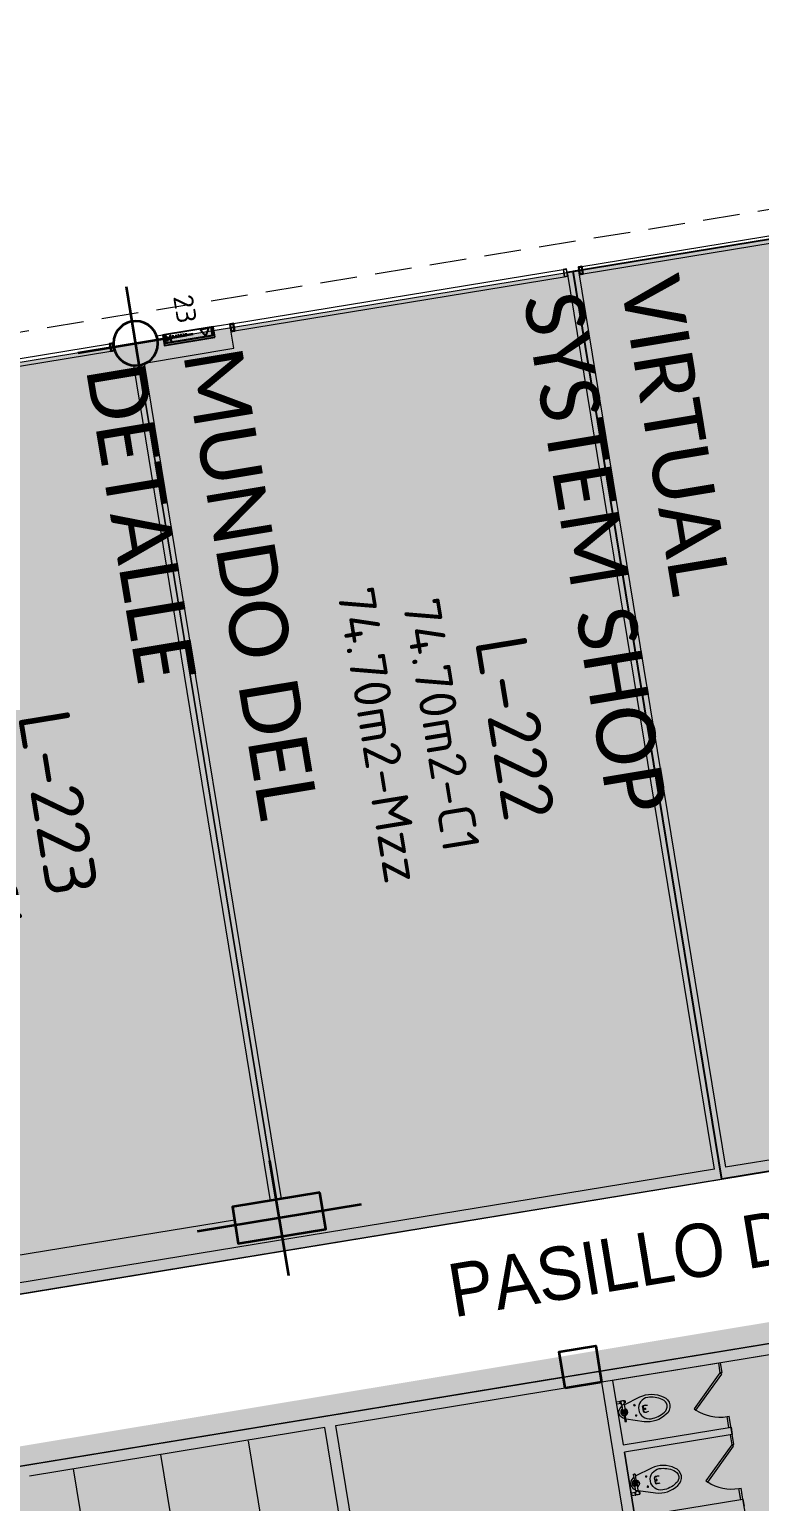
# Model space of a CAD drawing. Header units: metres. Extents: x 2 to 659295185, y -28 to 1124222152.
# Drawn here: x 655588.53 to 655598.41, y 1126290.42 to 1126310.35 of the extents above; entities that cross this region are included whole.
import ezdxf
from ezdxf.enums import TextEntityAlignment as Align

# ---------------------------------------------------------------- set-up
doc = ezdxf.new("R2010")
doc.units = ezdxf.units.M
doc.header["$MEASUREMENT"] = 0
for name, pattern in [('CCSM_C1_CUERPO EL$0$CONTINUA', [0]), ('CONTINUA', [0]), ('DASHDOT', [1, 0.5, -0.25, 0, -0.25]), ('DASHED', [0.75, 0.5, -0.25])]:
    doc.linetypes.add(name, pattern=pattern)
doc.layers.get('0').update_dxf_attribs({"linetype": 'CONTINUOUS'})
for name, color, linetype in [('CCSM_C1_CUERPO BJ$0$A-LOCAL ID', 7, 'CONTINUOUS'), ('CCSM_C1_CUERPO BJ$0$ID_Nº LOCAL', 7, 'CONTINUOUS'), ('CCSM_C1_CUERPO EL$0$A-AREAS COMERCIALES', 151, 'CONTINUOUS'), ('CCSM_C1_CUERPO EL$0$A-EQUIPOS', 9, 'CONTINUOUS'), ('CCSM_C1_CUERPO EL$0$A-FRENTE DE LOCAL', 4, 'CONTINUOUS'), ('CCSM_C1_CUERPO EL$0$A-LOCAL ID', 7, 'CONTINUOUS'), ('CCSM_C1_CUERPO EL$0$A-MARCOS LOCALES', 4, 'CONTINUOUS'), ('CCSM_C1_CUERPO EL$0$A-PARED', 2, 'CCSM_C1_CUERPO EL$0$CONTINUA'), ('CCSM_C1_CUERPO EL$0$ID_AREA EXACTA', 7, 'CONTINUOUS'), ('CCSM_C1_CUERPO EL$0$ID_Nº LOCAL', 7, 'CONTINUOUS'), ('CCSM_C1_CUERPO EL$0$ID_RUBRO', 7, 'CONTINUOUS'), ('CCSM_C1_CUERPO FM$0$A-AREAS COMERCIALES', 151, 'CONTINUOUS'), ('CCSM_C1_CUERPO FM$0$A-ESTRUCTURA A', 1, 'CONTINUOUS'), ('CCSM_C1_CUERPO FM$0$A_PARED CINES', 2, 'CONTINUOUS'), ('CCSM_C1_CUERPO FM$0$A_VISTA CINES', 8, 'CONTINUOUS'), ('CCSM_C1_CUERPO G$0$A-AREAS COMERCIALES', 151, 'CONTINUOUS'), ('CCSM_XREF KIOSKOSE$0$Kiosco General', 154, 'CONTINUOUS')]:
    doc.layers.add(name, color=color, linetype=linetype)
for name, color, linetype, lineweight in [('CCSM_C1_CUERPO EL$0$ENUMERACIÓN DE CAJETIN DE EXTINSIÓN', 8, 'CONTINUOUS', 0), ('CCSM_C1_CUERPO FM$0$A-SANIT_PIEZAS', 8, 'CONTINUOUS', 13), ('CCSM_XREF ESTRUCTURA15$0$E-CA-COLUMNA', 2, 'CONTINUOUS', 35), ('CCSM_XREF ESTRUCTURA15$0$E-CE-COLUMNA', 2, 'CONTINUOUS', 35), ('CCSM_XREF ESTRUCTURA15$0$E-CF-COLUMNA', 2, 'CONTINUOUS', 35), ('LOCALES ASIGNADOS', 41, 'DASHDOT', 0), ('NOMBRES LOCATARIOS', 7, 'CONTINUA', 0)]:
    doc.layers.add(name, color=color, linetype=linetype, lineweight=lineweight)
doc.styles.add('CCSM_C1_CUERPO BJ$0$ROMANS', font='romans__.ttf')
doc.styles.add('CCSM_C1_CUERPO BJ$0$sigo', font='arial.ttf', dxfattribs={"width": 0.9})
doc.styles.add('CCSM_C1_CUERPO EL$0$ROMANS', font='romans__.ttf')
doc.styles.get("Standard").update_dxf_attribs({"font": 'tahoma.ttf'})

# ---------------------------------------------------------------- blocks, each defined once
blk = doc.blocks.new('CCSM_C1_CUERPO EL$0$MARCO LOCAL-COLUMNA')
at = {"layer": 'CCSM_C1_CUERPO EL$0$A-MARCOS LOCALES'}
for points in [[(655585.123, 1126575.588), (655585.173, 1126575.588), (655585.173, 1126575.488), (655585.123, 1126575.488)], [(655585.128, 1126575.583), (655585.168, 1126575.583), (655585.168, 1126575.493), (655585.128, 1126575.493)]]:
    blk.add_lwpolyline(points, close=True, dxfattribs=at)
blk = doc.blocks.new('CCSM_C1_CUERPO EL$0$CAJA DE MANGUERA')
for points in [[(0.444, 0.073), (0.473, -0.106), (0.44, -0.111), (0.417, 0.034), (-0.406, -0.1), (-0.382, -0.246), (-0.415, -0.251), (-0.444, -0.073)], [(0.417, 0.034), (0.44, -0.111), (-0.382, -0.246), (-0.406, -0.1)], [(0.299, 0.008), (0.393, -0.108), (0.246, -0.132)], [(-0.378, -0.123), (-0.288, -0.201), (-0.303, -0.111), (-0.363, -0.214)]]:
    blk.add_lwpolyline(points, close=True)
for points in [[(-0.295, -0.156), (-0.019, -0.111), (-0.012, -0.152)], [(-0.248, -0.149), (-0.241, -0.193)], [(-0.196, -0.14), (-0.189, -0.185)], [(-0.151, -0.133), (-0.144, -0.177)], [(-0.107, -0.125), (-0.1, -0.17)], [(-0.062, -0.118), (-0.055, -0.163)]]:
    blk.add_lwpolyline(points)
blk = doc.blocks.new('CCSM_C1_CUERPO FM$0$CARO-PLT2')
at = {"layer": 'CCSM_C1_CUERPO FM$0$A-SANIT_PIEZAS'}
for p, q in [((-0.037, -0.076), (-0.037, -0.096)), ((0.036, -0.086), (-0.036, -0.086)), ((0, -0.121), (0, -0.05)), ((0.101, -0.068), (0.024, -0.068)), ((0.101, -0.103), (0.024, -0.103)), ((0.123, -0.062), (0.123, -0.005)), ((0.131, -0.062), (0.131, -0.052)), ((0.146, -0.052), (0.146, -0.062)), ((0.154, -0.005), (0.154, -0.062)), ((-0.085, -0.238), (-0.055, -0.238)), ((-0.07, -0.223), (-0.07, -0.253)), ((0.055, -0.238), (0.085, -0.238)), ((0.07, -0.223), (0.07, -0.253))]:
    blk.add_line(p, q, dxfattribs=at)
for points in [[(0.118, 0), (0.121, -0.005), (0.156, -0.005), (0.159, 0)], [(-0.04, -0.076), (-0.042, -0.079), (-0.042, -0.092), (-0.04, -0.096)], [(-0.028, -0.076), (-0.04, -0.076), (-0.04, -0.096), (-0.028, -0.096)]]:
    blk.add_lwpolyline(points, dxfattribs=at)
for points in [[(0.1, -0.103), (0.171, -0.329, -0.220845), (0.12, -0.641, -0.267949), (0, -0.711, -0.267949), (-0.12, -0.641, -0.220845), (-0.171, -0.329), (-0.097, -0.094, -0.200507)], [(-0.042, -0.079), (-0.123, -0.075, 0.428639), (-0.129, -0.08), (-0.129, -0.085), (-0.129, -0.09, 0.42603), (-0.123, -0.095), (-0.042, -0.092)], [(-0.09, -0.077, -0.184776), (-0.017, -0.013, -0.178359), (0.017, -0.013, -0.164856), (0.085, -0.068)], [(0.106, -0.068), (0.115, -0.068, 0.331964), (0.122, -0.062)], [(0.106, -0.103), (0.115, -0.103, -0.39071), (0.121, -0.109, 0.39071), (0.122, -0.11), (0.153, -0.11, 0.368077), (0.154, -0.109, 0.077411), (0.154, -0.062)], [(0.122, -0.11), (0.122, -0.111, 0.414214), (0.123, -0.112), (0.152, -0.112, 0.414214), (0.153, -0.111), (0.153, -0.11)], [(0.152, -0.112), (0.152, -0.116, -0.414214), (0.151, -0.117), (0.124, -0.117, -0.414214), (0.123, -0.116), (0.123, -0.112)], [(0.148, -0.117), (0.148, -0.12, -0.414214), (0.147, -0.121), (0.137, -0.121), (0.127, -0.121, -0.414214), (0.126, -0.12), (0.126, -0.117)], [(-0.044, -0.411, -0.060428), (-0.049, -0.358, -0.405477), (-0.034, -0.344), (0, -0.344), (0.034, -0.344, -0.405477), (0.049, -0.358, -0.060428), (0.044, -0.411)], [(0.048, -0.381, 0.43678), (0.019, -0.349), (0, -0.349), (-0.019, -0.349, 0.43678), (-0.048, -0.381)], [(0.004, -0.361), (0.004, -0.364, 0.310791), (0.006, -0.366, -0.034503), (0.007, -0.367, -0.106031), (0.009, -0.369, -0.162613), (0.01, -0.371, -0.162613), (0.009, -0.373, -0.106031), (0.007, -0.375, -0.069899), (0.004, -0.376, -0.056135), (0, -0.376, -0.056135), (-0.004, -0.376, -0.069899), (-0.007, -0.375, -0.106031), (-0.009, -0.373, -0.162613), (-0.01, -0.371, -0.162613), (-0.009, -0.369, -0.106031), (-0.007, -0.367, -0.034503), (-0.006, -0.366, 0.310791), (-0.004, -0.364), (-0.004, -0.361)]]:
    blk.add_lwpolyline(points, format="xyb", dxfattribs=at)
for points in [[(0.104, -0.106), (0.104, -0.106, -0.414214), (0.101, -0.103), (0.101, -0.068, -0.414214), (0.104, -0.065), (0.104, -0.065, -0.414214), (0.106, -0.068), (0.106, -0.103, -0.414214)], [(0, -0.673, 0.267949), (0.087, -0.622, 0.149412), (0.146, -0.431, 0.414214), (0, -0.285, 0.414214), (-0.146, -0.431, 0.149412), (-0.087, -0.622, 0.267949)]]:
    blk.add_lwpolyline(points, format="xyb", close=True, dxfattribs=at)
blk.add_lwpolyline([(0.155, -0.062), (0.122, -0.062), (0.121, -0.061), (0.121, -0.053), (0.122, -0.052), (0.155, -0.052), (0.156, -0.053), (0.156, -0.061)], close=True, dxfattribs=at)
for centre, radius in [((0, -0.086), 0.0297), ((0, -0.086), 0.0204), ((-0.07, -0.238), 0.008), ((0.07, -0.238), 0.008)]:
    blk.add_circle(centre, radius, dxfattribs=at)
for start, end in [(21.9459, 172.1193), (187.7161, 338.3331)]:
    blk.add_arc((0, -0.086), 0.0474, start, end, dxfattribs=at)
blk = doc.blocks.new('CCSM_XREF ESTRUCTURA15$0$CCSM_COLUM REDONDA')
at = {"color": 5}
for p, q in [((0, 0.774), (0, -0.774)), ((-0.789, 0), (0.789, 0))]:
    blk.add_line(p, q, dxfattribs=at)
blk.add_circle((0, 0), 0.3)
blk = doc.blocks.new('CCSM_XREF ESTRUCTURA15$0$COLUM REC 120x50 mid')
at = {"color": 5}
for p, q in [((0, 1.124), (0, -1.124)), ((-0.789, 0), (0.789, 0))]:
    blk.add_line(p, q, dxfattribs=at)
at = {"color": 2}
blk.add_lwpolyline([(-0.25, 0.6), (-0.25, -0.6), (0.25, -0.6), (0.25, 0.6)], close=True, dxfattribs=at)
blk = doc.blocks.new('CCSM_XREF ESTRUCTURA15$0$CCSM_COLUMNA REC')
at = {"layer": 'CCSM_XREF ESTRUCTURA15$0$E-CA-COLUMNA'}
blk.add_lwpolyline([(-0.25, -0.25), (0.25, -0.25), (0.25, 0.25), (-0.25, 0.25)], close=True, dxfattribs=at)
blk = doc.blocks.new('CCSM_C1_CUERPO BJ$0$IDENT LOCAL')
at = {"style": 'CCSM_C1_CUERPO BJ$0$ROMANS'}
for tag, height, p in [('AREA-EXACTA', 0.5, (0.587, 0.096)), ('NºLOCAL', 0.7, (1.17, 0.119)), ('RUBRO', 0.35, (0, 0)), ('USO', 0.35, (-0.587, -0.096))]:
    blk.add_attdef(tag, text='', height=height, rotation=279.3085, dxfattribs=at).set_placement(p, align=Align.BOTTOM_CENTER)
blk = doc.blocks.new('CCSM_C1_CUERPO EL$0$IDENT LOCAL')
at = {"style": 'CCSM_C1_CUERPO EL$0$ROMANS'}
for tag, height, p in [('NºLOCAL', 0.7, (0.201, 1.671)), ('AREA-EXACTA', 0.5, (0, 0.85)), ('RUBRO', 0.35, (0, 0)), ('USO', 0.35, (0, -0.85))]:
    blk.add_attdef(tag, text='', height=height, dxfattribs=at).set_placement(p, align=Align.BOTTOM_CENTER)

msp = doc.modelspace()

# ---------------------------------------------------------------- hatches: boundary and pattern name
at = {"layer": 'LOCALES ASIGNADOS'}
h = msp.add_hatch(color=256, dxfattribs=at)
edge = h.paths.add_edge_path()
edge.add_arc((219491.1056, 1054914.3756), 441878.9229, 9.308049718, 9.309563548, ccw=False)
edge.add_line((655551.8097, 1126384.9626), (655564.5398, 1126387.0492))
edge.add_line((655564.5398, 1126387.0492), (655562.5867, 1126398.9652))
edge.add_line((655562.5867, 1126398.9652), (655552.3922, 1126397.2942))
edge.add_line((655552.3922, 1126397.2942), (655552.4569, 1126396.8995))
edge.add_line((655552.4569, 1126396.8995), (655549.9212, 1126396.4839))
for points in [[(655601.8099, 1126308.0422), (655595.889, 1126307.0717), (655597.9036, 1126294.7807), (655603.863, 1126295.7575)], [(655586.0616, 1126292.8397), (655597.9036, 1126294.7807), (655595.8879, 1126307.0716), (655584.047, 1126305.1307)]]:
    msp.add_hatch(color=256, dxfattribs=at).paths.add_polyline_path(points)
h = msp.add_hatch(color=256, dxfattribs=at)
h.dxf.hatch_style = 1
h.paths.add_polyline_path([(655589.7703, 1126232.191), (655578.0644, 1126230.2723), (655582.0473, 1126206.0472), (655642.2441, 1126215.9139), (655628.8111, 1126297.8682), (655580.3241, 1126289.8221), (655587.0771, 1126248.6218), (655588.7068, 1126238.6795), (655588.7068, 1126238.6794)])

# ---------------------------------------------------------------- linework, layer by layer
msp.add_lwpolyline([(655595.889, 1126307.0717), (655601.8099, 1126308.0422), (655603.863, 1126295.7575), (655597.9036, 1126294.7807), (655595.889, 1126307.0717)])
at = {"layer": 'CCSM_C1_CUERPO EL$0$A-AREAS COMERCIALES', "lineweight": 5}
for points in [[(655603.863, 1126295.7575), (655602.9475, 1126301.343), (655602.9475, 1126301.343), (655601.8492, 1126308.0436), (655595.8898, 1126307.0668), (655597.9036, 1126294.7807)], [(655597.9036, 1126294.7807), (655595.8898, 1126307.0668), (655589.9688, 1126306.0963), (655591.9825, 1126293.8102)], [(655591.9825, 1126293.8102), (655589.9688, 1126306.0963), (655584.0478, 1126305.1258), (655586.0616, 1126292.8397)]]:
    msp.add_lwpolyline(points, close=True, dxfattribs=at)
at = {"layer": 'CCSM_C1_CUERPO EL$0$A-FRENTE DE LOCAL', "lineweight": 5}
for points in [[(655596.0099, 1126307.1377), (655601.4572, 1126308.03)], [(655596.0262, 1126307.0385), (655601.4734, 1126307.9313)], [(655591.292, 1126306.364), (655595.7534, 1126307.0951)], [(655591.3083, 1126306.2652), (655595.7696, 1126306.9964)], [(655584.168, 1126305.1962), (655589.6153, 1126306.089)], [(655584.1842, 1126305.0975), (655589.6314, 1126305.9903)]]:
    msp.add_lwpolyline(points, dxfattribs=at)
at = {"layer": 'CCSM_C1_CUERPO EL$0$A-MARCOS LOCALES', "lineweight": 5}
msp.add_line((655595.8158, 1126307.0547), (655595.9637, 1126307.0789), dxfattribs=at)
for points in [[(655595.7696, 1126306.9964), (655595.8189, 1126307.0045), (655595.8028, 1126307.1032), (655595.7534, 1126307.0951)], [(655595.7737, 1126307.0022), (655595.8132, 1126307.0086), (655595.7986, 1126307.0975), (655595.7592, 1126307.091)], [(655595.8239, 1126307.0053), (655595.8231, 1126307.0103), (655595.8231, 1126307.0103), (655595.8158, 1126307.0547), (655595.9638, 1126307.0789), (655595.9711, 1126307.0345), (655595.9711, 1126307.0345), (655595.9719, 1126307.0296), (655595.9768, 1126307.0304), (655595.9679, 1126307.0847), (655595.8101, 1126307.0588), (655595.8189, 1126307.0045)]]:
    msp.add_lwpolyline(points, close=True, dxfattribs=at)
at = {"layer": 'CCSM_C1_CUERPO EL$0$A-PARED', "lineweight": 5}
for p, q in [((655597.8053, 1126294.9166), (655595.8158, 1126307.0547)), ((655595.9637, 1126307.0789), (655597.9533, 1126294.9408)), ((655591.0946, 1126306.3317), (655590.256, 1126306.1924)), ((655591.2969, 1126306.0291), (655591.2425, 1126306.3562)), ((655604.1309, 1126295.9534), (655597.9533, 1126294.9408)), ((655604.1551, 1126295.8054), (655570.3215, 1126290.2597)), ((655597.8053, 1126294.9166), (655586.1114, 1126292.9998)), ((655592.514, 1126294.2774), (655592.4897, 1126294.4254)), ((655586.0507, 1126293.37), (655591.3055, 1126294.2313)), ((655591.3055, 1126294.2313), (655591.3298, 1126294.0833))]:
    msp.add_line(p, q, dxfattribs=at)
for points in [[(655590.0615, 1126305.8239), (655591.2969, 1126306.0291), (655591.2425, 1126306.3562), (655591.0156, 1126306.3187), (655591.0382, 1126306.1809), (655590.3573, 1126306.0693), (655590.3349, 1126306.2055)], [(655591.7954, 1126294.4889), (655589.9418, 1126305.7975)], [(655591.9434, 1126294.5132), (655590.0898, 1126305.8218)]]:
    msp.add_lwpolyline(points, dxfattribs=at)
at = {"layer": 'CCSM_C1_CUERPO FM$0$A-AREAS COMERCIALES', "lineweight": 5}
msp.add_lwpolyline([(655578.0763, 1126230.2743), (655581.9906, 1126206.3934), (655642.1873, 1126216.2601), (655628.8673, 1126297.5252), (655608.1932, 1126294.1366), (655580.3646, 1126289.5749), (655589.7705, 1126232.1911), (655589.7705, 1126232.1911), (655589.7705, 1126232.1911), (655589.7705, 1126232.1911), (655578.0763, 1126230.2743)], dxfattribs=at)
at = {"layer": 'CCSM_C1_CUERPO FM$0$A-ESTRUCTURA A', "lineweight": 5}
msp.add_lwpolyline([(655596.1958, 1126292.5255), (655596.2768, 1126292.0314), (655595.7834, 1126291.9506), (655595.7024, 1126292.4447)], close=True, dxfattribs=at)
at = {"layer": 'CCSM_C1_CUERPO FM$0$A_PARED CINES', "lineweight": 5}
msp.add_line((655598.2114, 1126280.2293, -0.0001), (655596.277, 1126292.0314, 0.0001), dxfattribs=at)
for points in [[(655596.2525, 1126292.1794), (655608.1934, 1126294.1352)], [(655602.4125, 1126290.144), (655602.2693, 1126291.0173), (655600.8088, 1126290.7779), (655600.7926, 1126290.8766), (655602.2532, 1126291.116), (655602.11, 1126291.9894), (655600.6495, 1126291.75), (655600.6333, 1126291.8487), (655602.0938, 1126292.088), (655601.951, 1126292.9594), (655596.425, 1126292.0557), (655596.5681, 1126291.1823), (655598.0293, 1126291.4218), (655598.0455, 1126291.3232), (655596.5843, 1126291.0837), (655596.7275, 1126290.2103), (655598.1886, 1126290.4498), (655598.2048, 1126290.3511)], [(655601.5096, 1126292.8887), (655597.5622, 1126292.2417)], [(655595.7592, 1126292.0982), (655588.506, 1126290.9093)], [(655597.4142, 1126292.2175), (655596.2769, 1126292.031)], [(655595.7834, 1126291.9502), (655592.6775, 1126291.4411)], [(655592.5295, 1126291.4168), (655588.5302, 1126290.7613)], [(655594.871, 1126277.1312), (655592.5289, 1126291.4205)], [(655595.0191, 1126277.1554), (655592.6769, 1126291.4448)]]:
    msp.add_lwpolyline(points, dxfattribs=at)
at = {"layer": 'CCSM_C1_CUERPO FM$0$A_PARED CINES', "lineweight": 5, "elevation": -0.0141}
msp.add_lwpolyline([(655596.7275, 1126290.2103), (655596.5843, 1126291.0837)], dxfattribs=at)
at = {"layer": 'CCSM_C1_CUERPO FM$0$A_VISTA CINES', "linetype": 'Continuous', "lineweight": 5}
for p, q in [((655597.8565, 1126292.2903), (655597.8784, 1126292.1571)), ((655597.908, 1126292.162), (655597.8862, 1126292.2952)), ((655597.908, 1126292.162), (655597.8784, 1126292.1571)), ((655597.9754, 1126291.565), (655598.005, 1126291.5699)), ((655597.9997, 1126291.417), (655597.9754, 1126291.565)), ((655598.0673, 1126291.1899), (655598.005, 1126291.5699)), ((655598.0159, 1126291.3183), (655598.0377, 1126291.1851)), ((655598.0673, 1126291.1899), (655598.0377, 1126291.1851)), ((655598.1347, 1126290.593), (655598.1644, 1126290.5978)), ((655598.1566, 1126290.4598), (655598.1347, 1126290.593)), ((655598.159, 1126290.445), (655598.1347, 1126290.593)), ((655598.159, 1126290.445), (655598.1347, 1126290.593)), ((655598.1886, 1126290.4498), (655598.1644, 1126290.5978)), ((655598.2266, 1126290.2179), (655598.1757, 1126290.5287))]:
    msp.add_line(p, q, dxfattribs=at)
for points in [[(655597.9027, 1126292.1396), (655597.8784, 1126292.1571), (655597.5283, 1126291.6698), (655597.5527, 1126291.6523)], [(655598.0621, 1126291.1676), (655598.0377, 1126291.1851), (655597.6876, 1126290.6978), (655597.712, 1126290.6803)]]:
    msp.add_lwpolyline(points, close=True, dxfattribs=at)
at = {"layer": 'CCSM_C1_CUERPO FM$0$A_VISTA CINES', "lineweight": 5}
for points in [[(655593.8371, 1126276.9479), (655591.4949, 1126291.2372)], [(655592.6513, 1126276.7635), (655590.3091, 1126291.0529)], [(655591.4671, 1126276.5694), (655589.1249, 1126290.8588)]]:
    msp.add_lwpolyline(points, dxfattribs=at)
at = {"layer": 'CCSM_C1_CUERPO FM$0$A_VISTA CINES', "linetype": 'Continuous', "lineweight": 5}
for centre in [(655597.8784, 1126292.1571), (655598.0377, 1126291.1851)]:
    msp.add_arc(centre, 0.6, 237.17438, 279.30839, dxfattribs=at)
at = {"layer": 'CCSM_C1_CUERPO G$0$A-AREAS COMERCIALES', "lineweight": 5}
msp.add_lwpolyline([(655628.8673, 1126297.5252), (655642.1873, 1126216.2601), (655581.9906, 1126206.3934), (655568.6859, 1126287.2557), (655570.6102, 1126287.5711), (655570.505, 1126288.2126), (655580.3241, 1126289.822), (655580.3646, 1126289.5749), (655628.1272, 1126297.4039)], close=True, dxfattribs=at)
at = {"layer": 'CCSM_XREF KIOSKOSE$0$Kiosco General', "linetype": 'DASHED', "lineweight": 5}
msp.add_lwpolyline([(655578.4568, 1126304.6148), (655576.3309, 1126317.5847, 0.070177), (655635.9531, 1126327.5569), (655638.1108, 1126314.3925), (655578.4568, 1126304.6148)], format="xyb", dxfattribs=at)

# ---------------------------------------------------------------- block references
at = {"layer": 'CCSM_C1_CUERPO BJ$0$A-LOCAL ID', "lineweight": 5}
ref = msp.add_blockref('CCSM_C1_CUERPO BJ$0$IDENT LOCAL', (655599.9896, 1126292.3967), dxfattribs=dict(at, xscale=0.9000000000244517, yscale=0.9000000000244517, zscale=0.9000000000244517, rotation=9.322235950626997))
ref.add_attrib('NºLOCAL', 'PASILLO DE SERVICIO 17', dxfattribs={"layer": 'CCSM_C1_CUERPO BJ$0$ID_Nº LOCAL', "height": 0.72, "rotation": 9.32224, "style": 'CCSM_C1_CUERPO BJ$0$sigo', "width": 0.9}).set_placement((655599.7928, 1126293.5956), align=Align.BOTTOM_CENTER)
at = {"layer": 'CCSM_C1_CUERPO EL$0$A-EQUIPOS', "lineweight": 5, "xscale": -0.7667190465057196, "yscale": 0.7667190465144813, "zscale": 0.7667190465888243, "rotation": 198.6169532308115}
msp.add_blockref('CCSM_C1_CUERPO EL$0$CAJA DE MANGUERA', (655590.6977, 1126306.1251), dxfattribs=at)
at = {"layer": 'CCSM_C1_CUERPO EL$0$A-LOCAL ID', "lineweight": 5}
ref = msp.add_blockref('CCSM_C1_CUERPO EL$0$IDENT LOCAL', (655592.8719, 1126300.7282), dxfattribs=dict(at, rotation=279.3084512864317))
ref.add_attrib('AREA-EXACTA', '74.70m2-C1', dxfattribs={"layer": 'CCSM_C1_CUERPO EL$0$ID_AREA EXACTA', "height": 0.5, "rotation": 279.30845, "style": 'CCSM_C1_CUERPO EL$0$ROMANS'}).set_placement((655593.7107, 1126300.8657), align=Align.BOTTOM_CENTER)
ref.add_attrib('RUBRO', '74.70m2-Mzz', dxfattribs={"layer": 'CCSM_C1_CUERPO EL$0$ID_RUBRO', "height": 0.5, "rotation": 279.30845, "style": 'CCSM_C1_CUERPO EL$0$ROMANS'}).set_placement((655592.8719, 1126300.7282), align=Align.BOTTOM_CENTER)
ref.add_attrib('NºLOCAL', 'L-222', dxfattribs={"layer": 'CCSM_C1_CUERPO EL$0$ID_Nº LOCAL', "height": 0.7, "rotation": 279.30845, "style": 'CCSM_C1_CUERPO EL$0$ROMANS'}).set_placement((655594.5535, 1126300.7997), align=Align.BOTTOM_CENTER)
ref = msp.add_blockref('CCSM_C1_CUERPO EL$0$IDENT LOCAL', (655586.6845, 1126299.7141), dxfattribs=dict(at, rotation=279.3084512864317))
ref.add_attrib('AREA-EXACTA', '74.70m2-C1', dxfattribs={"layer": 'CCSM_C1_CUERPO EL$0$ID_AREA EXACTA', "height": 0.5, "rotation": 279.30845, "style": 'CCSM_C1_CUERPO EL$0$ROMANS'}).set_placement((655587.5233, 1126299.8515), align=Align.BOTTOM_CENTER)
ref.add_attrib('RUBRO', '74.70m2-Mzz', dxfattribs={"layer": 'CCSM_C1_CUERPO EL$0$ID_RUBRO', "height": 0.5, "rotation": 279.30845, "style": 'CCSM_C1_CUERPO EL$0$ROMANS'}).set_placement((655586.6845, 1126299.7141), align=Align.BOTTOM_CENTER)
ref.add_attrib('NºLOCAL', 'L-223', dxfattribs={"layer": 'CCSM_C1_CUERPO EL$0$ID_Nº LOCAL', "height": 0.7, "rotation": 279.30845, "style": 'CCSM_C1_CUERPO EL$0$ROMANS'}).set_placement((655588.3661, 1126299.7856), align=Align.BOTTOM_CENTER)
at = {"layer": 'CCSM_C1_CUERPO EL$0$A-MARCOS LOCALES', "lineweight": 5, "xscale": -1, "rotation": 189.3084514837909}
for p in [(-173579.2249, 2132007.2312), (-173583.9429, 2132006.458), (-173585.5703, 2132006.1911)]:
    msp.add_blockref('CCSM_C1_CUERPO EL$0$MARCO LOCAL-COLUMNA', p, dxfattribs=at)
at = {"layer": 'CCSM_C1_CUERPO FM$0$A_VISTA CINES', "lineweight": 5, "rotation": 99.30817461047229}
msp.add_blockref('CCSM_C1_CUERPO FM$0$CARO-PLT2', (655596.4978, 1126291.6116, 0.0001), dxfattribs=at)
at = {"layer": 'CCSM_C1_CUERPO FM$0$A_VISTA CINES', "lineweight": 5, "xscale": -1, "rotation": 99.30884268035916}
msp.add_blockref('CCSM_C1_CUERPO FM$0$CARO-PLT2', (655596.6551, 1126290.6476, 0.0001), dxfattribs=at)
at = {"layer": 'CCSM_XREF ESTRUCTURA15$0$E-CE-COLUMNA', "lineweight": 5, "xscale": -1, "rotation": 189.3084512666849}
msp.add_blockref('CCSM_XREF ESTRUCTURA15$0$CCSM_COLUM REDONDA', (655589.9687, 1126306.0963), dxfattribs=at)
at = {"layer": 'CCSM_XREF ESTRUCTURA15$0$E-CE-COLUMNA', "lineweight": 5, "rotation": 279.3084512601026}
msp.add_blockref('CCSM_XREF ESTRUCTURA15$0$COLUM REC 120x50 mid', (655591.9097, 1126294.2543), dxfattribs=at)
at = {"layer": 'CCSM_XREF ESTRUCTURA15$0$E-CF-COLUMNA', "lineweight": 5, "xscale": -1, "rotation": 279.3084512271911}
msp.add_blockref('CCSM_XREF ESTRUCTURA15$0$CCSM_COLUMNA REC', (655595.9896, 1126292.2377), dxfattribs=at)

# ---------------------------------------------------------------- texts
at = {"layer": 'CCSM_C1_CUERPO EL$0$ENUMERACIÓN DE CAJETIN DE EXTINSIÓN', "lineweight": 5, "insert": (655590.7377, 1126306.7742), "char_height": 0.26688, "width": 0.015658, "attachment_point": 1, "rotation": 279.2592, "style": 'CCSM_C1_CUERPO EL$0$ROMANS'}
msp.add_mtext('23', dxfattribs=at)
at = {"layer": 'NOMBRES LOCATARIOS', "char_height": 0.8, "attachment_point": 1, "rotation": 279.43804}
for s, insert in [('{\\fCalibri|b0|i0|c0|p34;\\C7;VIRTUAL SYSTEM SHOP}', (655597.3185, 1126307.0647)), ('{\\fCalibri|b0|i0|c0|p34;\\C7;MUNDO DEL DETALLE}', (655591.3975, 1126306.0942))]:
    msp.add_mtext_dynamic_manual_height_columns(s, width=8.016454, gutter_width=25, heights=[0], dxfattribs=dict(at, insert=insert))

doc.saveas('drawing.dxf')
